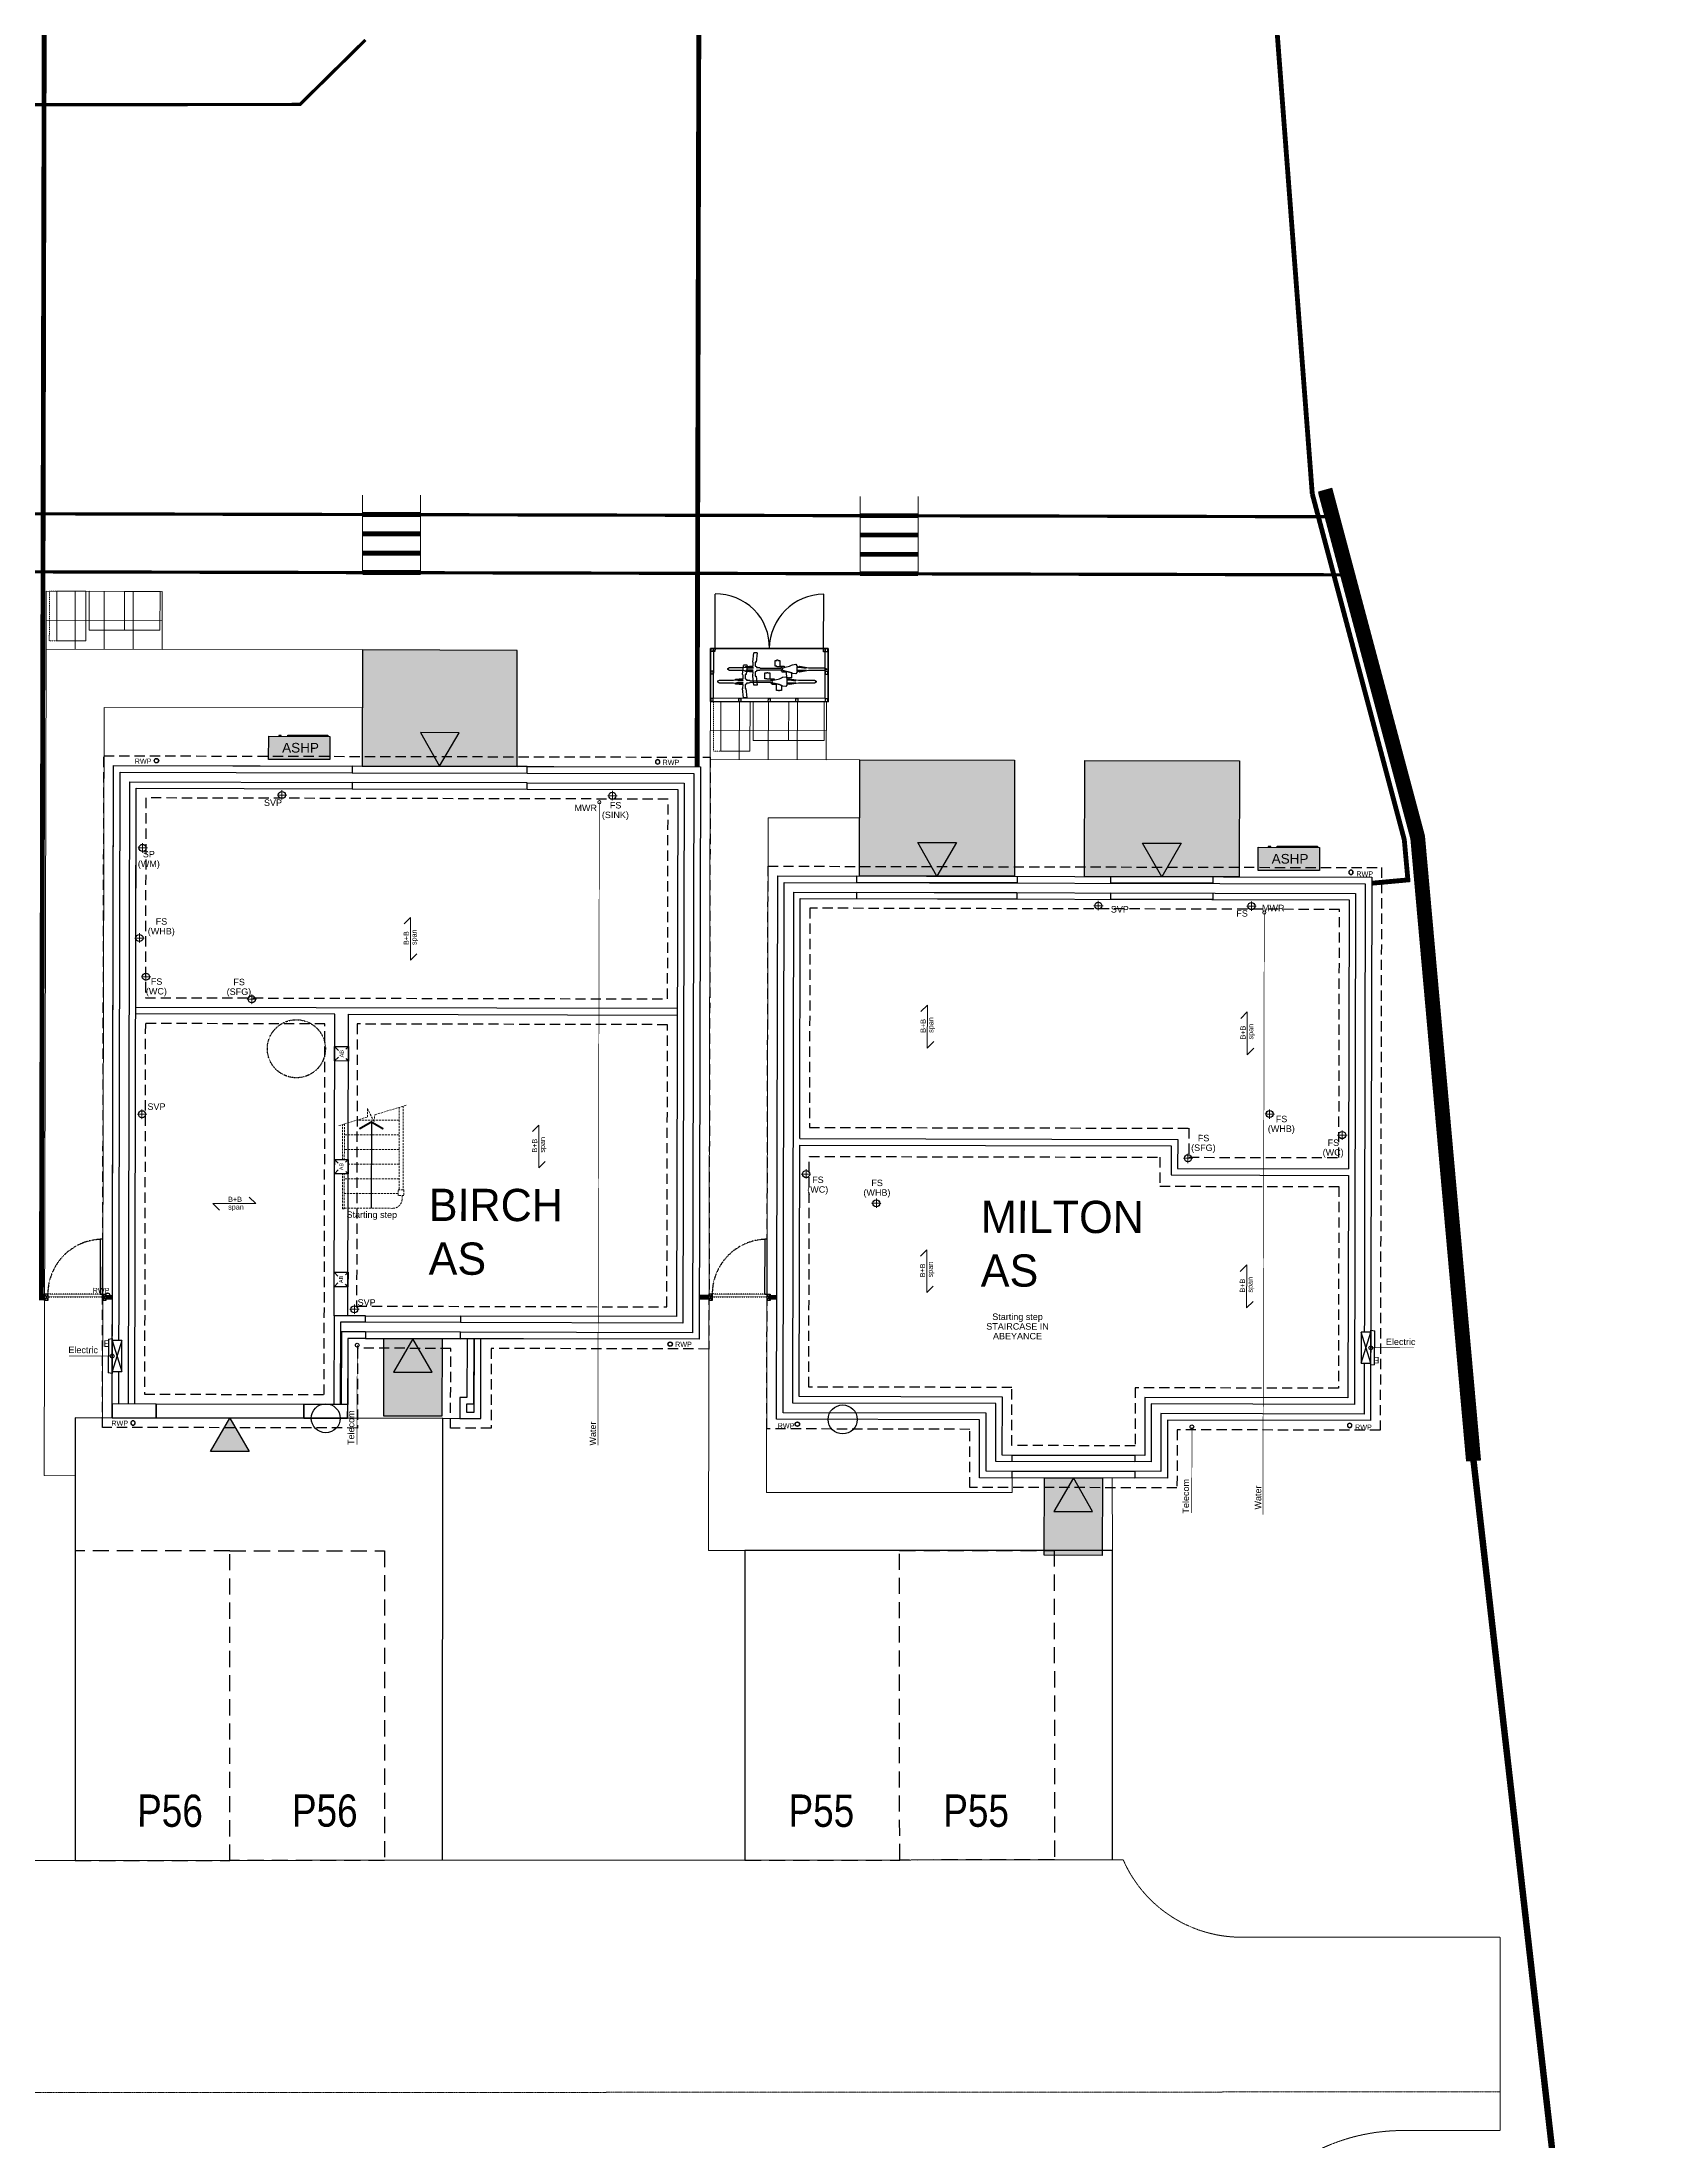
# Model space of a CAD drawing. Extents: x 287880777 to 288144713, y 62793326 to 63089570.
# Drawn here: x 288107091 to 288132276, y 62889380 to 62921944 of the extents above; entities that cross this region are included whole.
import ezdxf

# ---------------------------------------------------------------- set-up
doc = ezdxf.new("R2010")
doc.units = 0
doc.set_wipeout_variables(frame=1)
for name, pattern in [('CENTER', [2, 1.25, -0.25, 0.25, -0.25]), ('CENTER2', [28.575, 19.05, -3.175, 3.175, -3.175]), ('Dash', [6.35, 3.175, -3.175]), ('DASHED', [1.4, 0.7, -0.7]), ('DASHED2', [0.375, 0.25, -0.125]), ('HIDDEN', [9.525, 6.35, -3.175])]:
    doc.linetypes.add(name, pattern=pattern)
doc.layers.get('0').update_dxf_attribs({"color": 252})
for name, color, linetype, true_color in [('DD Boundary - Post and Wire fence', 140, 'Continuous', 0x06bfff), ('NAR DOOR OPENINGS', 140, 'Continuous', 0x00bfff), ('NAR EV CHARGING POINT', 3, 'Continuous', 0x00ff00), ('NAR HOUSE TYPE NAMES', 1, 'Continuous', 0xff0000), ('RL-Fittings', 252, 'Continuous', 0x8f8f8e), ('Wain-Services Run (Water', 145, 'Continuous', 0x3481b8)]:
    doc.layers.add(name, color=color, linetype=linetype, true_color=true_color)
for name, color, linetype, lineweight in [('EXP - HIGHWAY CENTRELINE', 3, 'CENTER2', 18), ('EXP - PRIVATE CHANNEL', 3, 'DASHED2', 9), ('EXP - STEPS', 240, 'Continuous', 18), ('NAR BIN STORAGE', 2, 'Continuous', 0), ('NAR CBF', 34, 'FENCELINE2', 0), ('NAR M4(2)', 94, 'Continuous', 30), ('NAR PATHS', 3, 'Continuous', 0), ('Wain-Text', 2, 'Continuous', 25)]:
    doc.layers.add(name, color=color, linetype=linetype, lineweight=lineweight)
for name, color, linetype in [('NAR CYCLE STORES', 2, 'DASHED'), ('NAR DETAIL', 2, 'Continuous'), ('NAR EXTERNAL WALLS', 2, 'Continuous'), ('NAR PARKING', 7, 'DASHED2'), ('NAR PATIO', 3, 'Continuous'), ('NAR PRIVATE DRIVE', 6, 'Continuous'), ('NAR PRIVATE PATH HATCH', 8, 'Continuous'), ('NAR ROLLOVERS', 76, 'DASHED'), ('NAR_SUBS_PLANS', 7, 'Continuous'), ('Wain-Drainage Foul', 6, 'Continuous'), ('Wain-Drainage Foul Text', 2, 'Continuous'), ('Wain-Drainage run', 140, 'Continuous'), ('Wain-Electrics', 3, 'Continuous'), ('Wain-Floor Vent', 2, 'Continuous'), ('Wain-Foundation acessories', 9, 'Continuous'), ('Wain-Foundation Line', 9, 'Continuous'), ('Wain-Meter box', 9, 'Continuous'), ('Wain-RWP', 9, 'Continuous'), ('Wain-Services Run (Electric)', 10, 'Continuous'), ('Wain-Services Run (Telecom)', 190, 'Continuous'), ('Wain-Stair 1', 2, 'Continuous'), ('Wain-Stair numbers', 9, 'Continuous'), ('Wain-Wall (External)', 4, 'Continuous')]:
    doc.layers.add(name, color=color, linetype=linetype)
for name, color, linetype, lineweight, true_color in [('NAR Retaining Wall', 222, 'Continuous', 13, 0xcc0099), ('Wain-Mains Water Riser', 152, 'Continuous', 25, 0x2776bb), ('Wain-Mains Water Riser Text', 152, 'Continuous', 25, 0x2776bb)]:
    doc.layers.add(name, color=color, linetype=linetype, lineweight=lineweight, true_color=true_color)
doc.styles.add('DD Arial Narrow', font='ARIALN.TTF', dxfattribs={"height": 100})
doc.styles.get("Standard").update_dxf_attribs({"font": 'arial.ttf'})
doc.styles.add('XREF - ARCHITECT LAYOUT$0$DD Arial Narrow', font='ARIALN.TTF', dxfattribs={"height": 100})
doc.linetypes.add('FENCELINE2', pattern='A,0.25,-0.1,[132,ltypeshp.shx,S=0.1,R=0,X=-0.1,Y=0],-0.1,1', length=1.45)

# ---------------------------------------------------------------- blocks, each defined once
blk = doc.blocks.new('Drainage Pipe')
at = {"linetype": 'CENTER', "lineweight": 13, "ltscale": 20}
for p, q in [((-41681, 78687), (-41831, 78687)), ((-41756, 78762), (-41756, 78612))]:
    blk.add_line(p, q, dxfattribs=at)
blk.add_circle((-41756, 78687), 55)
blk = doc.blocks.new('Wall mounted meter - Electric (Plan)')
blk.add_wipeout([(-7157, 85115), (-7157, 84635), (-7007, 84635), (-7007, 85115)])
for p, q in [((-7217, 85137), (-7157, 85147)), ((-7217, 85137), (-7217, 84613)), ((-7157, 85147), (-7157, 84603)), ((-7007, 85115), (-7157, 85115)), ((-7007, 84635), (-7007, 85115)), ((-7157, 84603), (-7217, 84613)), ((-7157, 84635), (-7007, 84635))]:
    blk.add_line(p, q)
at = {"color": 9}
for p, q in [((-7157, 85115), (-7007, 84635)), ((-7007, 85115), (-7157, 84635))]:
    blk.add_line(p, q, dxfattribs=at)
at = {"lineweight": 0, "insert": (-7368, 85117), "char_height": 100, "width": 133.81, "attachment_point": 1, "line_spacing_factor": 0.9}
blk.add_mtext('\\A1;\\pi78.42052,t378.42052;{\\fCalibri|b0|i0|c0|p34;E}', dxfattribs=at)
blk = doc.blocks.new('Span symbol - Beam & block')
at = {"linetype": 'Continuous', "lineweight": 13}
for p, q in [((-5342, 71790), (-6007, 71790)), ((-6007, 71790), (-5906, 71689)), ((-5442, 71890), (-5342, 71790))]:
    blk.add_line(p, q, dxfattribs=at)
at = {"insert": (-5770, 71896), "char_height": 80, "attachment_point": 1, "line_spacing_factor": 0.9}
blk.add_mtext('B+B\\Pspan', dxfattribs=at)
blk = doc.blocks.new('RWP')
for radius in [35, 31.5]:
    blk.add_circle((35, 35), radius)
blk = doc.blocks.new('ASHP')
at = {"transparency": 33554457}
h = blk.add_hatch(color=256, dxfattribs=at)
h.dxf.hatch_style = 1
h.paths.add_polyline_path([(548853, -2506), (548853, -2866), (547903, -2866), (547903, -2506)])
at = {"flags": 128}
blk.add_lwpolyline([(548853, -2506), (548853, -2866), (547903, -2866), (547903, -2506)], close=True, dxfattribs=at)
for points in [[(548098, -2496), (548058, -2496), (548058, -2506), (548098, -2506)], [(548199, -2488), (548821, -2488), (548821, -2506), (548199, -2506)]]:
    blk.add_lwpolyline(points, close=True)
at = {"layer": 'Wain-Electrics', "lineweight": 0, "insert": (548112, -2609), "char_height": 150, "width": 2397.38, "attachment_point": 1, "line_spacing_factor": 0.9}
blk.add_mtext('\\A1;ASHP ', dxfattribs=at)
at = {"layer": 'Wain-Text', "lineweight": 0, "insert": (548112, -2609), "char_height": 150, "width": 2397.38, "attachment_point": 1, "line_spacing_factor": 0.9}
blk.add_mtext('\\A1;ASHP ', dxfattribs=at)
blk = doc.blocks.new('A$Cee92f38c')
at = {"layer": 'NAR M4(2)', "ltscale": 10, "transparency": 33554585}
h = blk.add_hatch(color=256, dxfattribs=at)
h.dxf.hatch_style = 1
h.paths.add_polyline_path([(0, 1.2), (0.9, 1.2), (0.9, 0), (0, 0)])
at = {"layer": 'NAR M4(2)', "ltscale": 0.25}
blk.add_lwpolyline([(0, 1.2), (0, 0), (0.9, 0), (0.9, 1.2)], close=True, dxfattribs=at)
blk = doc.blocks.new('A$C3d9247a0')
at = {"layer": 'NAR DOOR OPENINGS', "transparency": 33554610}
h = blk.add_hatch(color=256, dxfattribs=at)
h.dxf.hatch_style = 1
h.paths.add_polyline_path([(450, 1200), (150, 680), (750, 680)])
at = {"layer": 'NAR DOOR OPENINGS'}
blk.add_lwpolyline([(450, 1200), (150, 680), (750, 680)], close=True, dxfattribs=at)
at = {"layer": 'NAR M4(2)', "ltscale": 10, "transparency": 33554585, "xscale": -1000, "yscale": 1000, "zscale": 1000}
blk.add_blockref('A$Cee92f38c', (900, 0), dxfattribs=at)
blk = doc.blocks.new('A$C324e72f9')
at = {"layer": 'NAR DOOR OPENINGS', "transparency": 33554610}
h = blk.add_hatch(color=256, dxfattribs=at)
h.dxf.hatch_style = 1
h.paths.add_polyline_path([(1200, 0), (900, 520), (1500, 520)])
at = {"layer": 'NAR PRIVATE PATH HATCH', "transparency": 33554597}
h = blk.add_hatch(color=256, dxfattribs=at)
h.dxf.hatch_style = 1
h.paths.add_polyline_path([(2400, 0), (0, 0), (0, 1800), (2400, 1800)])
at = {"layer": 'NAR DOOR OPENINGS'}
blk.add_lwpolyline([(1200, 0), (900, 520), (1500, 520)], close=True, dxfattribs=at)
at = {"layer": 'NAR PATIO'}
blk.add_lwpolyline([(2400, 0), (0, 0), (0, 1800), (2400, 1800)], close=True, dxfattribs=at)
blk = doc.blocks.new('Stairs Subs')
at = {"layer": 'Wain-Stair 1', "color": 9, "linetype": 'HIDDEN', "lineweight": 9, "ltscale": 5}
for p, q in [((0, 1307), (0, -9)), ((447, 1368), (199, 1368)), ((850, 1368), (462, 1368)), ((850, 1566), (850, 288)), ((913, 1585), (913, 288)), ((-29, -9), (-29, 1299)), ((850, 1140), (0, 1140)), ((850, 912), (0, 912)), ((850, 684), (0, 684)), ((850, 456), (0, 456)), ((836, 228), (0, 228)), ((752, 0), (0, 0)), ((836, 198), (836, 288)), ((836, 288), (926, 288)), ((926, 198), (836, 198)), ((896, 198), (896, 145)), ((926, 288), (926, 198)), ((0, -9), (-29, -9))]:
    blk.add_line(p, q, dxfattribs=at)
blk.add_lwpolyline([(-87, 1281), (360, 1417), (359, 1547), (459, 1345), (472, 1450), (962, 1600)], dxfattribs=at)
blk.add_arc((752, 145), 145, 270, 0, dxfattribs=at)
at = {"layer": 'Wain-Stair numbers', "const_width": 30}
blk.add_lwpolyline([(604, 1231), (604, 1231), (418, 1338), (232, 1231), (232, 1231)], dxfattribs=at)
at = {"layer": 'Wain-Stair numbers'}
blk.add_lwpolyline([(418, 1338), (418, 0)], dxfattribs=at)
at = {"layer": 'Wain-Stair numbers', "color": 9, "insert": (428, -49), "char_height": 100, "width": 1584.27, "attachment_point": 2, "line_spacing_factor": 0.9}
blk.add_mtext('Starting step ', dxfattribs=at)
blk = doc.blocks.new('A$C1dcf01e1')
at = {"layer": 'Wain-Drainage Foul', "lineweight": 0}
blk.add_blockref('Drainage Pipe', (41756, -78687), dxfattribs=at)
blk = doc.blocks.new('A$C43a92ec7')
at = {"layer": 'NAR DOOR OPENINGS', "transparency": 33554610}
h = blk.add_hatch(color=256, dxfattribs=at)
h.dxf.hatch_style = 1
edge = h.paths.add_edge_path()
edge.add_line((0, 0), (-300, 520))
edge.add_line((-300, 520), (300, 520))
edge.add_line((300, 520), (0, 0))
at = {"layer": 'NAR DOOR OPENINGS'}
blk.add_lwpolyline([(0, 0), (-300, 520), (300, 520)], close=True, dxfattribs=at)
blk = doc.blocks.new('A$Cfbc31330')
at = {"layer": 'RL-Fittings', "ltscale": 0.859024}
for p, q in [((0.509, 0.339), (0.526, 0.364)), ((0.526, 0.364), (0.584, 0.356)), ((0.601, 0.431), (0.634, 0.431)), ((0.601, 0.347), (0.601, 0.431)), ((0.634, 0.439), (0.651, 0.439)), ((0.634, 0.431), (0.634, 0.439)), ((0.651, 0.439), (0.651, 0.431)), ((0.651, 0.431), (0.684, 0.431)), ((0.684, 0.431), (0.685, 0.331)), ((1.194, 0.561), (1.252, 0.561)), ((1.211, 0.402), (1.194, 0.561)), ((1.227, 0.402), (1.211, 0.402)), ((1.227, 0.331), (1.227, 0.402)), ((1.252, 0.561), (1.269, 0.402)), ((1.269, 0.402), (1.261, 0.394)), ((1.265, 0.398), (1.261, 0.331)), ((0, 0.288), (0.033, 0.305)), ((0, 0.272), (0, 0.288)), ((0.033, 0.255), (0, 0.272)), ((0.033, 0.305), (0.301, 0.305)), ((0.301, 0.255), (0.033, 0.255)), ((0.301, 0.305), (0.309, 0.305)), ((0.309, 0.255), (0.301, 0.255)), ((0.309, 0.305), (0.459, 0.331)), ((0.459, 0.23), (0.309, 0.255)), ((0.467, 0.314), (0.351, 0.297)), ((0.351, 0.297), (0.501, 0.306)), ((0.468, 0.247), (0.351, 0.264)), ((0.351, 0.264), (0.501, 0.255)), ((0.459, 0.331), (0.484, 0.322)), ((0.484, 0.239), (0.459, 0.23)), ((0.501, 0.306), (0.467, 0.314)), ((0.501, 0.255), (0.468, 0.247)), ((0.484, 0.322), (0.509, 0.331)), ((0.509, 0.23), (0.484, 0.239)), ((0.501, 0.322), (0.501, 0.239)), ((0.509, 0.331), (0.509, 0.339)), ((0.509, 0.222), (0.509, 0.23)), ((0.526, 0.197), (0.509, 0.222)), ((0.584, 0.205), (0.526, 0.197)), ((0.584, 0.356), (0.601, 0.347)), ((0.601, 0.214), (0.584, 0.205)), ((0.601, 0.347), (0.634, 0.331)), ((0.634, 0.331), (0.601, 0.347)), ((0.635, 0.231), (0.601, 0.214)), ((0.634, 0.331), (0.71, 0.314)), ((0.71, 0.314), (0.634, 0.331)), ((0.71, 0.247), (0.635, 0.231)), ((0.685, 0.331), (0.76, 0.331)), ((0.71, 0.314), (0.743, 0.306)), ((0.743, 0.306), (0.71, 0.314)), ((0.743, 0.256), (0.71, 0.247)), ((0.726, 0.247), (0.718, 0.247)), ((0.726, 0.231), (0.726, 0.247)), ((0.801, 0.231), (0.726, 0.231)), ((0.743, 0.306), (0.76, 0.289)), ((0.76, 0.289), (0.743, 0.306)), ((0.76, 0.272), (0.743, 0.256)), ((0.76, 0.331), (0.76, 0.314)), ((0.76, 0.314), (0.776, 0.314)), ((0.76, 0.289), (0.76, 0.281)), ((0.76, 0.281), (0.76, 0.289)), ((0.76, 0.247), (0.76, 0.239)), ((0.776, 0.247), (0.76, 0.247)), ((0.76, 0.239), (0.852, 0.239)), ((0.776, 0.314), (0.776, 0.297)), ((0.776, 0.297), (1.144, 0.298)), ((0.776, 0.264), (0.776, 0.247)), ((1.144, 0.264), (0.776, 0.264)), ((0.802, 0.13), (0.801, 0.231)), ((0.835, 0.13), (0.802, 0.13)), ((0.835, 0.122), (0.835, 0.13)), ((0.852, 0.122), (0.835, 0.122)), ((0.852, 0.239), (0.852, 0.231)), ((0.852, 0.231), (0.885, 0.231)), ((0.885, 0.131), (0.852, 0.13)), ((0.852, 0.13), (0.852, 0.122)), ((0.885, 0.231), (0.885, 0.131)), ((1.144, 0.298), (1.152, 0.306)), ((1.152, 0.256), (1.144, 0.264)), ((1.152, 0.306), (1.202, 0.306)), ((1.202, 0.256), (1.152, 0.256)), ((1.194, 0.001), (1.211, 0.16)), ((1.194, 0), (1.253, 0)), ((1.202, 0.323), (1.227, 0.331)), ((1.202, 0.306), (1.202, 0.323)), ((1.202, 0.239), (1.202, 0.256)), ((1.227, 0.231), (1.202, 0.239)), ((1.211, 0.16), (1.227, 0.16)), ((1.227, 0.16), (1.227, 0.231)), ((1.269, 0.16), (1.252, 0.001)), ((1.261, 0.331), (1.327, 0.331)), ((1.269, 0.314), (1.261, 0.298)), ((1.261, 0.298), (1.352, 0.298)), ((1.261, 0.264), (1.352, 0.264)), ((1.269, 0.248), (1.261, 0.264)), ((1.261, 0.231), (1.261, 0.168)), ((1.327, 0.231), (1.261, 0.231)), ((1.261, 0.168), (1.269, 0.16)), ((1.386, 0.315), (1.269, 0.314)), ((1.386, 0.248), (1.269, 0.248)), ((1.327, 0.331), (1.394, 0.323)), ((1.394, 0.239), (1.327, 0.231)), ((1.352, 0.298), (1.386, 0.306)), ((1.352, 0.264), (1.386, 0.256)), ((1.394, 0.323), (1.394, 0.315)), ((1.394, 0.315), (1.428, 0.306)), ((1.428, 0.256), (1.394, 0.248)), ((1.394, 0.248), (1.394, 0.239)), ((1.428, 0.306), (1.67, 0.306)), ((1.67, 0.256), (1.428, 0.256)), ((1.67, 0.306), (1.698, 0.292)), ((1.698, 0.271), (1.67, 0.256)), ((1.698, 0.292), (1.698, 0.271))]:
    blk.add_line(p, q, dxfattribs=at)

msp = doc.modelspace()

# ---------------------------------------------------------------- linework, layer by layer
at = {"layer": 'DD Boundary - Post and Wire fence', "linetype": 'DASHED', "ltscale": 500, "const_width": 100}
msp.add_lwpolyline([(288129290, 62899952), (288129290, 62899952), (288130680, 62887767), (288131445, 62881436), (288132226, 62872809)], dxfattribs=at)
at = {"layer": 'EXP - HIGHWAY CENTRELINE', "ltscale": 0.15, "flags": 128}
msp.add_lwpolyline([(288099982, 62889898, -0.060398), (288101989, 62890143), (288129704, 62890158)], format="xyb", dxfattribs=at)
at = {"layer": 'EXP - PRIVATE CHANNEL', "ltscale": 2.5, "flags": 128}
for points in [[(288099196, 62892174, -0.039791), (288100884, 62892485, 0.384598), (288101781, 62893481), (288101781, 62893741, -0.00429), (288101987, 62893743), (288123859, 62893755, 0.298217), (288125693, 62892556), (288129702, 62892558)], [(288100769, 62887616, -0.051275), (288101990, 62887743), (288125445, 62887756, -0.298217), (288128193, 62889558), (288129704, 62889559)]]:
    msp.add_lwpolyline(points, format="xyb", dxfattribs=at)
msp.add_lwpolyline([(288129704, 62889559), (288129702, 62892558)], dxfattribs=at)
at = {"layer": 'EXP - STEPS'}
for p, q in [((288112062, 62913717), (288112062, 62914917)), ((288112962, 62913717), (288112962, 62914917)), ((288119777, 62913699), (288119777, 62914899)), ((288120677, 62913699), (288120677, 62914899))]:
    msp.add_line(p, q, dxfattribs=at)
at = {"layer": 'EXP - STEPS', "const_width": 75}
for points in [[(288112962, 62914617), (288112062, 62914617)], [(288112962, 62914317), (288112062, 62914317)], [(288120677, 62914599), (288119777, 62914599)], [(288120677, 62914299), (288119777, 62914299)], [(288112962, 62914017), (288112062, 62914017)], [(288120677, 62913999), (288119777, 62913999)], [(288112962, 62913717), (288112062, 62913717)], [(288120677, 62913699), (288119777, 62913699)]]:
    msp.add_lwpolyline(points, dxfattribs=at)
at = {"layer": 'NAR BIN STORAGE', "linetype": 'Dash', "ltscale": 0.025, "elevation": 0}
msp.add_lwpolyline([(288107320, 62912657), (288107205, 62912658), (288107207, 62913428), (288107322, 62913427)], dxfattribs=at)
at = {"layer": 'NAR BIN STORAGE', "elevation": 0}
for points in [[(288107322, 62913427), (288107320, 62912657), (288107770, 62912656), (288107772, 62913426)], [(288107822, 62913426), (288107821, 62912826), (288108371, 62912825), (288108372, 62913425)], [(288108372, 62913425), (288108371, 62912825), (288108921, 62912824), (288108922, 62913424)]]:
    msp.add_lwpolyline(points, close=True, dxfattribs=at)
at = {"layer": 'NAR BIN STORAGE', "linetype": 'Dash', "ltscale": 0.025}
msp.add_lwpolyline([(288117619, 62910946), (288117504, 62910947), (288117506, 62911717), (288117621, 62911716)], dxfattribs=at)
at = {"layer": 'NAR BIN STORAGE'}
for points in [[(288117621, 62911716), (288117619, 62910946), (288118069, 62910945), (288118071, 62911715)], [(288118121, 62911715), (288118119, 62911115), (288118669, 62911114), (288118671, 62911714)], [(288118671, 62911714), (288118669, 62911114), (288119219, 62911113), (288119221, 62911713)]]:
    msp.add_lwpolyline(points, close=True, dxfattribs=at)
at = {"layer": 'NAR CBF', "linetype": 'DASHED', "ltscale": 500, "transparency": 33554687, "const_width": 75}
msp.add_lwpolyline([(288124670, 62933718), (288125360, 62933718), (288126790, 62914938)], dxfattribs=at)
at = {"layer": 'NAR CBF', "ltscale": 1200, "transparency": 33554687, "const_width": 75, "elevation": 0}
for points in [[(288107082, 62902434), (288107126, 62922132)], [(288117251, 62910705), (288117260, 62914605)], [(288108082, 62902478), (288108182, 62902478)]]:
    msp.add_lwpolyline(points, dxfattribs=at)
at = {"layer": 'NAR CBF', "linetype": 'DASHED', "ltscale": 500, "transparency": 33554687, "const_width": 75, "elevation": 0}
msp.add_lwpolyline([(288117260, 62914605), (288117277, 62922141)], dxfattribs=at)
at = {"layer": 'NAR CBF', "ltscale": 1200, "transparency": 33554687, "const_width": 75}
for points in [[(288127714, 62908900), (288128273, 62908951), (288128217, 62909575), (288126790, 62914938)], [(288117435, 62902480), (288117285, 62902481)], [(288118385, 62902478), (288118485, 62902478)]]:
    msp.add_lwpolyline(points, dxfattribs=at)
at = {"layer": 'NAR DETAIL', "ltscale": 0.5}
msp.add_lwpolyline([(288119281, 62911713), (288119283, 62912538), (288117458, 62912542), (288117456, 62911717), (288119281, 62911713)], dxfattribs=at)
msp.add_lwpolyline([(288119283, 62912538), (288119281, 62911713), (288117456, 62911717), (288117458, 62912542)], close=True, dxfattribs=at)
at = {"layer": 'NAR DETAIL', "elevation": 0, "flags": 128}
for points in [[(288108032, 62902528), (288108034, 62903378), (288107996, 62903378), (288107994, 62902528)], [(288107132, 62902430), (288107132, 62902530), (288107182, 62902530), (288107182, 62902430)], [(288108032, 62902428), (288108032, 62902528), (288108082, 62902528), (288108082, 62902428)]]:
    msp.add_lwpolyline(points, close=True, dxfattribs=at)
at = {"layer": 'NAR DETAIL', "flags": 128}
for points in [[(288118335, 62902528), (288118337, 62903378), (288118299, 62903378), (288118297, 62902528)], [(288117435, 62902430), (288117435, 62902530), (288117485, 62902530), (288117485, 62902430)], [(288118335, 62902428), (288118335, 62902528), (288118385, 62902528), (288118385, 62902428)]]:
    msp.add_lwpolyline(points, close=True, dxfattribs=at)
at = {"layer": 'NAR DETAIL', "elevation": 0, "flags": 128}
for points in [[(288107182, 62902530), (288107132, 62902430)], [(288107132, 62902530), (288107182, 62902430)], [(288108082, 62902528), (288108032, 62902428)], [(288108032, 62902528), (288108082, 62902428)]]:
    msp.add_lwpolyline(points, dxfattribs=at)
at = {"layer": 'NAR DETAIL', "linetype": 'DASHED', "ltscale": 0.005, "elevation": 0, "flags": 128}
msp.add_lwpolyline([(288108032, 62902528), (288107182, 62902530), (288107182, 62902486), (288108032, 62902484)], close=True, dxfattribs=at)
at = {"layer": 'NAR DETAIL', "flags": 128}
for points in [[(288117485, 62902530), (288117435, 62902430)], [(288117435, 62902530), (288117485, 62902430)], [(288118385, 62902528), (288118335, 62902428)], [(288118335, 62902528), (288118385, 62902428)]]:
    msp.add_lwpolyline(points, dxfattribs=at)
at = {"layer": 'NAR DETAIL', "linetype": 'DASHED', "ltscale": 0.005, "flags": 128}
msp.add_lwpolyline([(288118335, 62902528), (288117485, 62902530), (288117485, 62902486), (288118335, 62902484)], close=True, dxfattribs=at)
at = {"layer": 'NAR DETAIL', "linetype": 'DASHED', "ltscale": 0.2}
for centre in [(288108032, 62902528, 0), (288118335, 62902528)]:
    msp.add_arc(centre, 850, 92.2896, 179.8698, dxfattribs=at)
at = {"layer": 'NAR EV CHARGING POINT'}
for centre in [(288111491, 62900603), (288119508, 62900585)]:
    msp.add_circle(centre, 225, dxfattribs=at)
at = {"layer": 'NAR EXTERNAL WALLS'}
msp.add_lwpolyline([(288129183, 62899942), (288129397, 62899961)], dxfattribs=at)
at = {"layer": 'NAR PARKING', "ltscale": 1000}
for points in [[(288110004, 62893745), (288110004, 62898545), (288107604, 62898546), (288107604, 62893746)], [(288110004, 62893745), (288110004, 62898545), (288112404, 62898545), (288112404, 62893745)], [(288120392, 62893753), (288120389, 62898553), (288117989, 62898552), (288117992, 62893752)], [(288120392, 62893753), (288120389, 62898553), (288122789, 62898554), (288122792, 62893754)]]:
    msp.add_lwpolyline(points, close=True, dxfattribs=at)
at = {"layer": 'NAR PATHS', "elevation": 0}
msp.add_lwpolyline([(288107157, 62913428), (288107155, 62912528), (288108955, 62912524), (288108957, 62913424)], close=True, dxfattribs=at)
for points in [[(288107605, 62912527), (288107607, 62913427)], [(288108055, 62912526), (288108057, 62913426)], [(288108505, 62912525), (288108507, 62913425)], [(288107156, 62912978), (288108956, 62912974)]]:
    msp.add_lwpolyline(points, dxfattribs=at)
at = {"layer": 'NAR PATHS'}
for points in [[(288117456, 62911717), (288117454, 62910817), (288119254, 62910813), (288119256, 62911713)], [(288123690, 62898555), (288123689, 62899675), (288122135, 62899679), (288122135, 62899454), (288118328, 62899452), (288118352, 62909915), (288119772, 62909912), (288119774, 62910812), (288117454, 62910817), (288117426, 62898551)]]:
    msp.add_lwpolyline(points, close=True, dxfattribs=at)
for points in [[(288117904, 62910816), (288117906, 62911716)], [(288118354, 62910815), (288118356, 62911715)], [(288118804, 62910814), (288118806, 62911714)], [(288117455, 62911267), (288119255, 62911263)], [(288113305, 62900599), (288113569, 62900598)]]:
    msp.add_lwpolyline(points, dxfattribs=at)
at = {"layer": 'NAR PRIVATE DRIVE'}
for points in [[(288113304, 62893749), (288113305, 62900599), (288107605, 62900612), (288107604, 62893746)], [(288123693, 62893755), (288123690, 62898555), (288117990, 62898552), (288117993, 62893752)]]:
    msp.add_lwpolyline(points, dxfattribs=at)
at = {"layer": 'NAR ROLLOVERS', "ltscale": 500, "const_width": 50}
for points in [[(288101519, 62921813), (288102499, 62920967), (288111092, 62920976), (288112107, 62921976)], [(288096907, 62914651), (288126988, 62914583)], [(288096905, 62913751), (288127228, 62913682)]]:
    msp.add_lwpolyline(points, dxfattribs=at)
at = {"layer": 'RL-Fittings', "ltscale": 0.859024}
for p, q in [((288117528, 62912542), (288117530, 62913384)), ((288119213, 62912538), (288119215, 62913380))]:
    msp.add_line(p, q, dxfattribs=at)
at = {"layer": 'RL-Fittings', "ltscale": 0.859024, "flags": 128}
for points in [[(288119213, 62912538), (288119283, 62912538), (288119281, 62911713), (288117456, 62911717), (288117458, 62912542), (288117508, 62912542)], [(288119233, 62912538), (288119231, 62911763), (288117506, 62911767), (288117508, 62912542)]]:
    msp.add_lwpolyline(points, dxfattribs=at)
for points in [[(288117502, 62912497), (288117503, 62912537), (288117463, 62912537), (288117462, 62912497), (288117502, 62912497)], [(288117527, 62912492), (288117507, 62912492), (288117508, 62912542), (288117528, 62912542), (288117527, 62912492)], [(288119232, 62912488), (288119212, 62912488), (288119213, 62912538), (288119233, 62912538), (288119232, 62912488)], [(288119277, 62912493), (288119278, 62912533), (288119238, 62912533), (288119237, 62912493), (288119277, 62912493)], [(288117502, 62912146), (288117502, 62912186), (288117462, 62912186), (288117462, 62912146), (288117502, 62912146)], [(288119277, 62912142), (288119277, 62912182), (288119237, 62912182), (288119237, 62912142), (288119277, 62912142)], [(288117501, 62911722), (288117501, 62911762), (288117461, 62911762), (288117461, 62911722), (288117501, 62911722)], [(288117934, 62911721), (288117934, 62911761), (288117894, 62911761), (288117894, 62911721), (288117934, 62911721)], [(288118389, 62911720), (288118390, 62911760), (288118350, 62911760), (288118349, 62911720), (288118389, 62911720)], [(288118818, 62911719), (288118818, 62911759), (288118778, 62911759), (288118778, 62911719), (288118818, 62911719)], [(288119276, 62911718), (288119276, 62911758), (288119236, 62911758), (288119236, 62911718), (288119276, 62911718)]]:
    msp.add_lwpolyline(points, close=True, dxfattribs=at)
at = {"layer": 'RL-Fittings', "ltscale": 0.859024}
for centre, radius, start, end in [((288117550, 62912564), 821, 358.3283, 91.4112), ((288119219, 62912532), 849, 90.2734, 179.4661)]:
    msp.add_arc(centre, radius, start, end, dxfattribs=at)
at = {"layer": 'Wain-Drainage run', "lineweight": 0}
msp.add_circle((288115735, 62910156), 25, dxfattribs=at)
at = {"layer": 'Wain-Foundation Line', "linetype": 'HIDDEN', "ltscale": 25}
for points in [[(288113428, 62900448), (288113430, 62901686), (288111986, 62901689), (288111984, 62900452), (288108028, 62900461), (288108051, 62910876), (288117454, 62910854), (288117433, 62901677), (288114057, 62901685), (288114055, 62900447)], [(288116793, 62907106), (288116800, 62910203), (288108702, 62910222), (288108695, 62907124)], [(288118351, 62909164), (288127864, 62909142), (288127844, 62900417), (288124694, 62900424), (288124692, 62899524), (288121479, 62899531), (288121481, 62900431), (288118331, 62900439)], [(288127203, 62904645), (288127212, 62908493), (288119000, 62908512), (288118992, 62905113), (288124878, 62905100), (288124877, 62904650)], [(288111467, 62900970), (288111480, 62906718), (288108694, 62906724), (288108681, 62900977)], [(288116782, 62902331), (288116792, 62906706), (288111980, 62906717), (288111970, 62902342)], [(288127202, 62904195), (288127195, 62901068), (288124045, 62901076), (288124043, 62900176), (288122131, 62900180), (288122133, 62901080), (288118983, 62901087), (288118991, 62904663), (288124427, 62904651), (288124426, 62904201)]]:
    msp.add_lwpolyline(points, close=True, dxfattribs=at)
at = {"layer": 'Wain-Mains Water Riser', "lineweight": 0}
msp.add_circle((288126046, 62908445, 0), 25, dxfattribs=at)
at = {"layer": 'Wain-Services Run (Telecom)', "const_width": 10}
for points in [[(288111980, 62901737), (288111976, 62900194)], [(288124924, 62900470), (288124921, 62899135)]]:
    msp.add_lwpolyline(points, dxfattribs=at)
at = {"layer": 'Wain-Services Run (Telecom)'}
for centre in [(288111980, 62901737), (288124924, 62900470)]:
    msp.add_circle(centre, 29, dxfattribs=at)
at = {"layer": 'Wain-Services Run (Water', "const_width": 10}
msp.add_lwpolyline([(288115735, 62910156), (288115712, 62900185)], dxfattribs=at)
at = {"layer": 'Wain-Services Run (Water', "const_width": 10, "elevation": 0}
msp.add_lwpolyline([(288126046, 62908445), (288126025, 62899110)], dxfattribs=at)
at = {"layer": 'Wain-Wall (External)'}
for p, q in [((288116942, 62906956), (288108545, 62906975)), ((288111846, 62906867), (288116942, 62906856)), ((288113684, 62901835), (288113682, 62900926)), ((288113787, 62901835), (288113784, 62900823)), ((288113794, 62900700), (288113797, 62901835)), ((288113896, 62900597), (288113899, 62901835)), ((288108860, 62900824), (288108860, 62900609)), ((288111150, 62900604), (288111150, 62900819)), ((288113570, 62900926), (288113569, 62900598)), ((288113682, 62900926), (288113570, 62900926)), ((288113784, 62900823), (288113672, 62900823)), ((288113672, 62900823), (288113672, 62900700)), ((288113672, 62900700), (288113794, 62900700)), ((288113569, 62900598), (288113896, 62900597))]:
    msp.add_line(p, q, dxfattribs=at)
for points in [[(288108178, 62900820), (288108201, 62910725), (288111903, 62910717)], [(288108281, 62900825), (288108303, 62910623), (288111903, 62910614)], [(288108431, 62900825), (288108453, 62910472), (288111903, 62910464)], [(288114613, 62910711), (288117303, 62910705), (288117283, 62901827), (288113581, 62901836)], [(288114613, 62910608), (288117201, 62910602), (288117181, 62901930), (288113581, 62901938)], [(288114613, 62910458), (288117050, 62910453), (288117031, 62902080), (288113581, 62902088)], [(288108531, 62900825), (288108553, 62910372), (288111903, 62910364)], [(288114613, 62910358), (288116950, 62910353), (288116932, 62902181), (288113582, 62902188)], [(288108548, 62908260), (288108550, 62909375)], [(288118843, 62904939), (288118851, 62908661), (288127361, 62908642), (288127352, 62904469)], [(288118843, 62904939), (288124703, 62904925), (288124702, 62904475), (288127352, 62904469)], [(288127352, 62904369), (288127344, 62900919), (288124194, 62900927), (288124192, 62900027), (288121982, 62900032), (288121984, 62900932), (288118834, 62900939), (288118843, 62904839)], [(288118843, 62904839), (288124603, 62904826), (288124602, 62904376), (288127352, 62904369)], [(288112109, 62902191), (288111620, 62902193), (288111617, 62900818)], [(288112109, 62902091), (288111720, 62902092), (288111717, 62900817)], [(288112108, 62901941), (288111734, 62901942), (288111732, 62900817)], [(288112108, 62901839), (288111834, 62901840), (288111832, 62900817)]]:
    msp.add_lwpolyline(points, dxfattribs=at)
for points in [[(288111903, 62910614), (288114613, 62910608), (288114613, 62910711), (288111903, 62910717)], [(288111903, 62910364), (288114613, 62910358), (288114613, 62910458), (288111903, 62910464)], [(288118500, 62909014), (288127715, 62908994), (288127695, 62900566), (288124545, 62900573), (288124543, 62899673), (288121628, 62899680), (288121630, 62900580), (288118480, 62900587)], [(288118602, 62908912), (288127612, 62908891), (288127593, 62900669), (288124443, 62900676), (288124441, 62899776), (288121731, 62899782), (288121733, 62900682), (288118583, 62900689)], [(288119727, 62909012), (288122212, 62909006), (288122212, 62908904), (288119727, 62908909)], [(288123665, 62909003), (288125250, 62908999), (288125249, 62908899), (288123664, 62908903)], [(288118751, 62908761), (288127461, 62908742), (288127443, 62900819), (288124293, 62900826), (288124291, 62899926), (288121881, 62899932), (288121883, 62900832), (288118733, 62900839)], [(288119726, 62908759), (288122211, 62908754), (288122211, 62908654), (288119726, 62908659)], [(288123664, 62908750), (288125249, 62908747), (288125249, 62908647), (288123664, 62908650)], [(288112109, 62902191), (288113582, 62902188), (288113581, 62902088), (288112109, 62902091)], [(288112108, 62901839), (288113581, 62901836), (288113581, 62901938), (288112108, 62901941)], [(288108860, 62900824), (288108178, 62900825), (288108178, 62900610), (288108860, 62900609)], [(288108860, 62900609), (288111150, 62900604), (288111150, 62900819), (288108860, 62900824)], [(288111832, 62900817), (288111150, 62900819), (288111150, 62900604), (288111831, 62900602)], [(288122135, 62900031), (288124038, 62900027), (288124038, 62899927), (288122135, 62899931)], [(288122135, 62899781), (288124037, 62899777), (288124037, 62899674), (288122135, 62899679)]]:
    msp.add_lwpolyline(points, close=True, dxfattribs=at)

# ---------------------------------------------------------------- block references
at = {"layer": 'NAR DETAIL', "rotation": 359.8697558379255}
for p in [(287562711, 62914931), (287578056, 62913209)]:
    msp.add_blockref('ASHP', p, dxfattribs=at)
at = {"layer": 'NAR DOOR OPENINGS', "rotation": 179.8697558379255}
msp.add_blockref('A$C43a92ec7', (288110005, 62900606), dxfattribs=at)
at = {"layer": 'NAR EV CHARGING POINT', "ltscale": 0.5, "xscale": 900, "yscale": 900, "zscale": 900, "rotation": 179.8697558348421}
for p in [(288119256, 62912471), (288119099, 62912276)]:
    msp.add_blockref('A$Cfbc31330', p, dxfattribs=at)
at = {"layer": 'NAR M4(2)', "rotation": 359.8697558379255}
for p in [(288112392, 62900638), (288122633, 62898478)]:
    msp.add_blockref('A$C3d9247a0', p, dxfattribs=at)
at = {"layer": 'NAR PATIO', "xscale": -1, "rotation": 359.8697558379255}
msp.add_blockref('A$C324e72f9', (288114458, 62910711), dxfattribs=at)
at = {"layer": 'NAR PATIO', "rotation": 359.8697558379255}
for p in [(288119770, 62909012), (288123257, 62909004)]:
    msp.add_blockref('A$C324e72f9', p, dxfattribs=at)
at = {"layer": 'NAR_SUBS_PLANS', "rotation": 359.8697558379255}
for name, p in [('A$C1dcf01e1', (288110811, 62910267)), ('Stairs Subs', (288111778, 62903860))]:
    msp.add_blockref(name, p, dxfattribs=at)
at = {"layer": 'Wain-Drainage Foul', "lineweight": 0}
for p, rotation in [((288157513, 62831474), 359.8697558379255), ((288150228, 62830666), 359.8697558379255), ((288165049, 62829769), 359.8697558379255), ((288047065, 62866968), 269.8697558379255), ((288150180, 62829268, 42), 359.8697558379255), ((288150279, 62828668), 359.8697558379255), ((288151922, 62828319), 359.8697558379255), ((288150219, 62826536), 359.8697558379255), ((288047347, 62863744), 269.8697558379255), ((288048472, 62863417), 269.8697558379255), ((288046081, 62863058), 269.8697558379255), ((288197723, 62945966), 89.86975583792554), ((288198812, 62945513, 42), 89.86975583792554), ((288153513, 62823511), 359.8697558379255)]:
    msp.add_blockref('Drainage Pipe', p, dxfattribs=dict(at, rotation=rotation))
at = {"layer": 'Wain-Foundation acessories'}
for p, rotation in [((288184608, 62913548), 89.86975583792554), ((288192624, 62912187), 89.86975583792554), ((288197584, 62912083), 89.86975583792554), ((288186599, 62910329), 89.86975583792554), ((288115585, 62832130), 359.8697558379255), ((288192615, 62908395), 89.86975583792554), ((288197575, 62908159), 89.86975583792554)]:
    msp.add_blockref('Span symbol - Beam & block', p, dxfattribs=dict(at, rotation=rotation))
at = {"layer": 'Wain-RWP'}
for p, rotation in [((288108901, 62910834, 0), 179.8697558379255), ((288108072, 62902548), 269.8697558379255), ((288116798, 62901718), 359.8697558379255), ((288118770, 62900476, 0), 359.8697558379255)]:
    msp.add_blockref('RWP', p, dxfattribs=dict(at, rotation=rotation))
at = {"layer": 'Wain-RWP', "xscale": -1}
for p, rotation in [((288116604, 62910816, 0), 179.8697558379255), ((288127425, 62909034), 359.8697558379255), ((288108538, 62900495), 359.8697558379255), ((288127405, 62900457, 0), 359.8697558379255)]:
    msp.add_blockref('RWP', p, dxfattribs=dict(at, rotation=rotation))

# ---------------------------------------------------------------- texts
at = {"layer": 'NAR HOUSE TYPE NAMES', "char_height": 500, "attachment_point": 1, "rotation": 359.8698, "style": 'DD Arial Narrow'}
for s, insert in [('{\\fGill Sans MT|b0|i0|c0|p34;BIRCH\\PAS}', (288113090, 62904163, 0)), ('{\\fGill Sans MT|b0|i0|c0|p34;MILTON\\PAS}', (288121652, 62903979, 0))]:
    msp.add_mtext_dynamic_manual_height_columns(s, width=2588.93, gutter_width=12.5, heights=[0], dxfattribs=dict(at, insert=insert))
at = {"layer": 'NAR PARKING', "char_height": 500, "attachment_point": 3, "rotation": 359.7932, "style": 'XREF - ARCHITECT LAYOUT$0$DD Arial Narrow'}
for s, insert in [('P56', (288109587, 62894766)), ('P56', (288111987, 62894768)), ('P55', (288119688, 62894766)), ('P55', (288122088, 62894767))]:
    msp.add_mtext_dynamic_manual_height_columns(s, width=1066.24, gutter_width=500, heights=[0], dxfattribs=dict(at, insert=insert))
at = {"layer": 'Wain-Drainage Foul Text', "lineweight": 0, "char_height": 100, "rotation": 359.8698, "line_spacing_factor": 0.9}
for s, insert, attachment_point in [('\\A1;{\\fArial|b0|i0|c0|p34;SVP}', (288110534, 62910199, 0), 1), ('\\A1;\\pi-79.87722;FS ', (288125692, 62908431, 0), 4)]:
    msp.add_mtext(s, dxfattribs=dict(at, insert=insert, attachment_point=attachment_point))
at = {"layer": 'Wain-Drainage Foul Text', "char_height": 100, "rotation": 359.8698, "line_spacing_factor": 0.9}
for s, insert, attachment_point in [('\\A1;\\pi-79.87722;FS\\P\\pi-202.79673;(SINK)', (288115977, 62910019, 0), 4), ('\\A1;\\pi-87.00546;SP\\P\\pi-163.88131;(WM)', (288108742, 62909401, 0), 1), ('\\A1;{\\fArial|b0|i0|c0|p34;SVP}', (288123666, 62908545, 0), 1), ('\\A1;\\pi-79.87722;FS\\P\\pi-202.72851;(WHB)', (288108935, 62908357, 0), 1), ('\\A1;\\pi-79.87722;FS\\P\\pi-156.13915;(WC)', (288108859, 62907425), 1), ('\\A1;\\pi-79.87722;FS\\P\\pi-183.35607;(SFG)', (288110139, 62907418), 1), ('SVP', (288108727, 62905486), 1), ('\\A1;\\pi-79.87722;FS\\P\\pi-202.72851;(WHB)', (288126304, 62905294, 0), 1), ('\\A1;\\pi-79.87722;FS\\P\\pi-183.35607;(SFG)', (288125095, 62904998, 0), 1), ('\\A1;\\pi-79.87722;FS\\P\\pi-156.13915;(WC)', (288127108, 62904926, 0), 1), ('\\A1;\\pi-79.87722;FS\\P\\pi-156.13915;(WC)', (288119115, 62904351, 0), 1), ('\\A1;\\pi-79.87722;FS\\P\\pi-202.72851;(WHB)', (288120033, 62904303), 1), ('SVP', (288111986, 62902449), 1)]:
    msp.add_mtext(s, dxfattribs=dict(at, insert=insert, attachment_point=attachment_point))
at = {"layer": 'Wain-Mains Water Riser Text', "insert": (288115698, 62910117, 0), "char_height": 100, "attachment_point": 3, "rotation": 359.8698, "line_spacing_factor": 0.9}
msp.add_mtext('MWR', dxfattribs=at)
at = {"layer": 'Wain-Mains Water Riser Text', "lineweight": 0, "insert": (288126359, 62908565, 0), "char_height": 100, "attachment_point": 3, "rotation": 359.8698, "line_spacing_factor": 0.9}
msp.add_mtext('MWR', dxfattribs=at)
at = {"layer": 'Wain-RWP', "char_height": 80, "rotation": 359.8698, "line_spacing_factor": 0.9}
for insert, attachment_point in [((288108790, 62910752, 0), 9), ((288116714, 62910734, 0), 7), ((288127473, 62909004, 0), 7), ((288108137, 62902585), 6), ((288116909, 62901790), 1), ((288108427, 62900566), 3), ((288118499, 62900447, 0), 7), ((288127453, 62900426, 0), 7)]:
    msp.add_mtext('RWP', dxfattribs=dict(at, insert=insert, attachment_point=attachment_point))
at = {"layer": 'Wain-Services Run (Telecom)'}
for p in [(288111933, 62900189, 0), (288124878, 62899126, 0)]:
    msp.add_text('Telecom', height=100, rotation=89.8698, dxfattribs=at).set_placement(p)
at = {"layer": 'Wain-Services Run (Water'}
for p in [(288115682, 62900180, 0), (288125998, 62899188, 0)]:
    msp.add_text('Water', height=100, rotation=89.8698, dxfattribs=at).set_placement(p)
at = {"layer": 'Wain-Stair numbers', "insert": (288122220, 62902227, 0), "char_height": 100, "width": 1584.27, "attachment_point": 2, "rotation": 359.8698, "line_spacing_factor": 0.9}
msp.add_mtext('Starting step \\PSTAIRCASE IN ABEYANCE', dxfattribs=at)

# ---------------------------------------------------------------- next in the draw order: block references
at = {"layer": 'Wain-Meter box'}
for p, rotation in [((288120734, 62986587), 179.8697558379255), ((288115144, 62816677), 359.8697558379255)]:
    msp.add_blockref('Wall mounted meter - Electric (Plan)', p, dxfattribs=dict(at, rotation=rotation))

# ---------------------------------------------------------------- next in the draw order: wipeouts: each hides what was drawn before it
for points in [[(288111845, 62906367), (288111630, 62906368), (288111629, 62906143), (288111844, 62906142)], [(288111841, 62904617), (288111626, 62904618), (288111625, 62904393), (288111840, 62904392)], [(288111837, 62902867), (288111622, 62902868), (288111621, 62902643), (288111836, 62902642)]]:
    msp.add_wipeout(points).translate(0, 0, 0).dxf.layer = 'Wain-Floor Vent'

# ---------------------------------------------------------------- next in the draw order: linework, layer by layer
at = {"layer": 'Defpoints'}
for points in [[(288108201, 62910725), (288117303, 62910705), (288117283, 62901827), (288111834, 62901840), (288111831, 62900602), (288108178, 62900610)], [(288118500, 62909014), (288127715, 62908994), (288127695, 62900566), (288124545, 62900573), (288124543, 62899673), (288121628, 62899680), (288121630, 62900580), (288118480, 62900587)]]:
    msp.add_lwpolyline(points, close=True, dxfattribs=at)
at = {"layer": 'NAR CYCLE STORES'}
msp.add_circle((288111036, 62906333), 450, dxfattribs=at)
at = {"layer": 'NAR EXTERNAL WALLS'}
msp.add_lwpolyline([(288129397, 62899961), (288128528, 62909630), (288127095, 62915019), (288126887, 62914964), (288128316, 62909592), (288129183, 62899942)], dxfattribs=at)
at = {"layer": 'NAR PATHS', "elevation": 0}
msp.add_lwpolyline([(288107604, 62899712), (288107126, 62899713), (288107155, 62912528), (288112063, 62912517), (288112060, 62911617), (288108053, 62911626), (288108028, 62900611), (288107605, 62900611)], close=True, dxfattribs=at)
at = {"layer": 'NAR Retaining Wall', "linetype": 'DASHED', "ltscale": 250, "const_width": 200}
msp.add_lwpolyline([(288129290, 62899952), (288128422, 62909611), (288126991, 62914992)], dxfattribs=at)
at = {"layer": 'Wain-Floor Vent', "elevation": 0, "flags": 128}
for points in [[(288111844, 62906142), (288111629, 62906143), (288111630, 62906368), (288111845, 62906367)], [(288111840, 62904392), (288111625, 62904393), (288111626, 62904618), (288111841, 62904617)], [(288111836, 62902642), (288111621, 62902643), (288111622, 62902868), (288111837, 62902867)]]:
    msp.add_lwpolyline(points, close=True, dxfattribs=at)
at = {"layer": 'Wain-Floor Vent', "elevation": 0}
for points in [[(288111629, 62906143), (288111687, 62906203)], [(288111687, 62906307), (288111630, 62906368)], [(288111804, 62906325), (288111845, 62906367)], [(288111844, 62906142), (288111807, 62906181)], [(288111683, 62904557), (288111626, 62904618)], [(288111800, 62904575), (288111841, 62904617)], [(288111625, 62904393), (288111683, 62904453)], [(288111840, 62904392), (288111803, 62904431)], [(288111621, 62902643), (288111679, 62902703)], [(288111679, 62902807), (288111622, 62902868)], [(288111796, 62902825), (288111837, 62902867)], [(288111836, 62902642), (288111799, 62902681)]]:
    msp.add_lwpolyline(points, dxfattribs=at)
at = {"layer": 'Wain-Services Run (Electric)', "const_width": 10}
for points in [[(288127698, 62901696), (288128368, 62901695)], [(288108180, 62901568), (288107510, 62901569)]]:
    msp.add_lwpolyline(points, dxfattribs=at)
at = {"layer": 'Wain-Services Run (Electric)'}
for centre in [(288127698, 62901696), (288108180, 62901568)]:
    msp.add_circle(centre, 29, dxfattribs=at)
at = {"layer": 'Wain-Wall (External)'}
msp.add_line((288111835, 62902192), (288111846, 62906867), dxfattribs=at)
msp.add_lwpolyline([(288111620, 62902193), (288111631, 62906868), (288108545, 62906875)], dxfattribs=at)

# ---------------------------------------------------------------- next in the draw order: texts
at = {"layer": 'Wain-Floor Vent', "char_height": 60, "attachment_point": 1, "rotation": 89.8698, "line_spacing_factor": 0.9}
for insert in [(288111707, 62906200, 0), (288111703, 62904450, 0), (288111699, 62902700, 0)]:
    msp.add_mtext('AB', dxfattribs=dict(at, insert=insert))
at = {"layer": 'Wain-Services Run (Electric)'}
for p in [(288107501, 62901613, 0), (288127932, 62901739, 0)]:
    msp.add_text('Electric ', height=100, rotation=359.8698, dxfattribs=at).set_placement(p)

doc.saveas('drawing.dxf')
